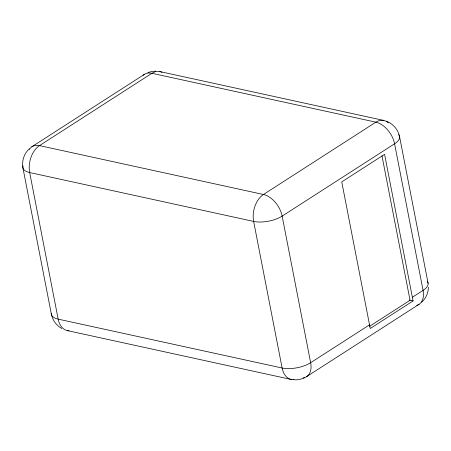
<?xml version="1.0" encoding="UTF-8"?>
<svg xmlns="http://www.w3.org/2000/svg" width="451" height="451" viewBox="0 0 451 451"><rect width="100%" height="100%" fill="white"/><g stroke="black" fill="none" stroke-linecap="round" stroke-linejoin="round"><path stroke-width="0.68" d="M428.45 287.253C428.224 292.862 425.953 298.489 421.64 302.187M29.36 148.819C24.066 153.391 21.721 160.849 22.894 167.687L51.391 314.274M31.801 146.789L144.224 74.46M369.538 324.821L310.649 362.705A20.515 8.507 -11 0 1 282.129 368.016L58.168 319.133A20.515 8.507 -11 0 1 51.369 313.383M412.366 297.265L423.072 290.376A20.515 8.507 -11 0 0 427.424 281.678M369.566 326.315L410.049 300.27L381.958 155.758M413.077 300.93L370.248 328.486L341.757 181.894L384.585 154.343L413.077 300.93L409.187 300.084M306.776 376.546L419.12 304.273M304.442 377.876C300.902 379.353 297.034 380.278 293.195 379.646M147.86 72.577L151.722 71.461L155.725 71.117M159.829 71.557L383.79 120.44M67.317 330.589L291.273 379.471M386.417 121.195C392.894 123.687 397.934 129.347 399.468 136.14L428.106 283.324M61.764 328.542C56.792 325.611 52.863 320.83 51.628 315.125M303.1 377.927A20.515 12.944 57.2 0 0 310.649 362.705L282.151 216.119A20.515 12.944 57.2 0 0 263.457 194.494L39.496 145.611A20.515 12.944 57.2 0 0 29.309 149.411M398.605 134.68A20.515 8.507 -11 0 1 394.58 143.79L282.151 216.119A20.515 8.507 -11 0 1 253.637 221.424L29.676 172.541A20.515 8.507 -11 0 1 23.069 165.878M416.786 305.338A20.515 12.944 57.2 0 0 423.072 290.376L394.58 143.79A20.515 12.944 57.2 0 0 375.886 122.165L151.925 73.282A20.515 12.944 57.2 0 0 143.181 75.294M293.939 379.607A20.515 13.451 -77.7 0 1 282.129 368.016L253.637 221.424A20.515 13.451 -77.7 0 1 263.457 194.494L375.886 122.165A20.515 13.451 -77.7 0 1 388.339 122.897M68.958 330.769A20.515 13.451 -77.7 0 1 58.168 319.133L29.676 172.541A20.515 13.451 -77.7 0 1 39.496 145.611L151.925 73.282A20.515 13.451 -77.7 0 1 162.016 72.335"/></g></svg>
